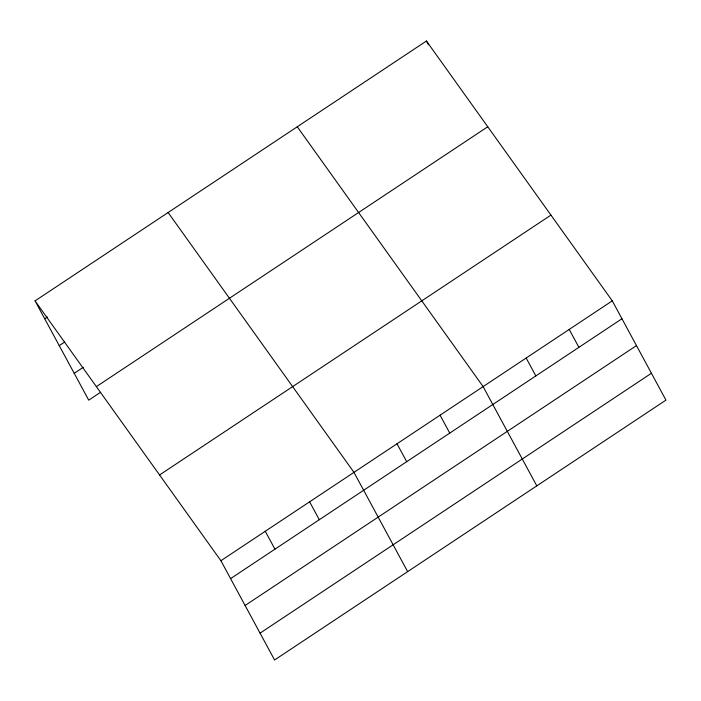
<?xml version="1.0" encoding="UTF-8"?>
<svg xmlns="http://www.w3.org/2000/svg" width="701" height="701" viewBox="0 0 701 701"><rect width="100%" height="100%" fill="white"/><g stroke="black" fill="none" stroke-linecap="round" stroke-linejoin="round"><path stroke-width="1.05" d="M35.05 300.887L426.427 41.008L612.271 300.843L665.95 400.113L274.573 659.991L220.903 560.721L35.05 300.887L88.729 400.157L100.497 392.341M44.733 318.789L47.449 316.992M59.252 345.646L64.685 342.035M74.21 373.309L83.261 367.298M96.379 386.628L487.756 126.758M159.565 474.971L550.942 215.102M220.903 560.721L612.271 300.843M230.585 578.623L621.953 318.753M245.105 605.48L636.473 345.602M260.062 633.143L651.431 373.265M297.268 126.767L483.12 386.601L536.8 485.872M168.117 212.526L353.97 472.36L407.64 571.63M426.427 41.008L428.46 44.776M569.221 329.435L578.903 347.337M526.171 358.018L535.853 375.929M440.07 415.185L449.753 433.095M397.02 443.777L406.703 461.687M309.614 501.811L319.297 519.721M265.258 531.262L274.941 549.172"/></g></svg>
